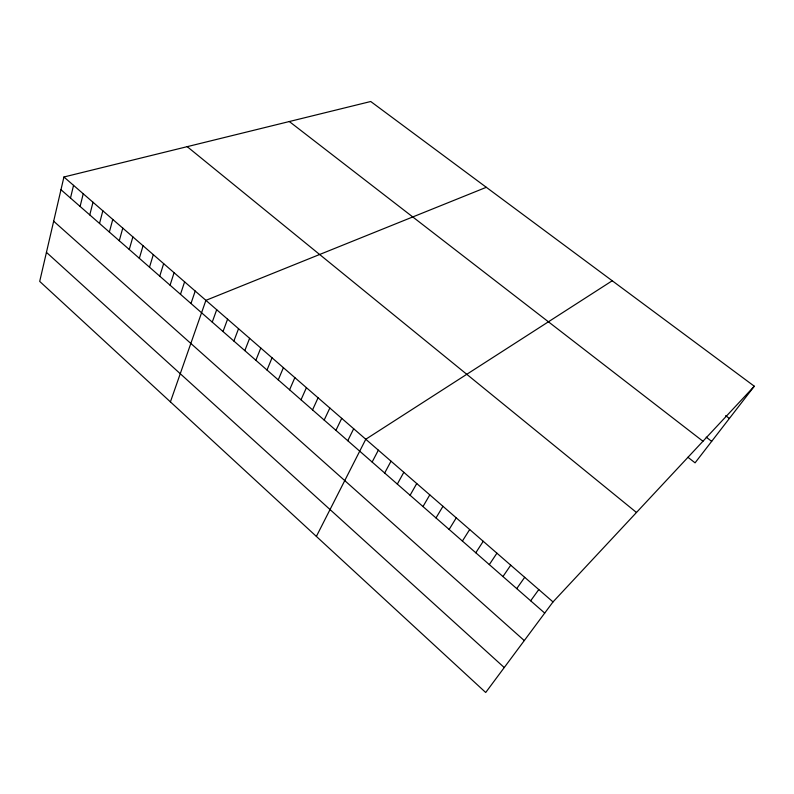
<?xml version="1.0" encoding="UTF-8"?>
<svg xmlns="http://www.w3.org/2000/svg" width="794" height="794" viewBox="0 0 794 794"><rect width="100%" height="100%" fill="white"/><g stroke="black" fill="none" stroke-linecap="round" stroke-linejoin="round"><path stroke-width="1.19" d="M63.927 176.993L39.7 281.404L485.71 692.497L553.011 601.921L754.3 386.221L370.719 101.503L63.927 176.993L553.011 601.921M70.497 198.043L73.544 185.349M80.095 206.45L83.231 193.766M89.772 214.916L92.997 202.252M99.528 223.451L102.843 210.807M109.364 232.056L112.778 219.432M119.279 240.731L122.782 228.126M129.263 249.485L132.876 236.9M139.347 258.298L143.049 245.743M149.5 267.191L153.311 254.656M159.743 276.153L163.653 263.638M170.065 285.195L174.085 272.699M180.486 294.306L184.605 281.84M190.977 303.497L195.215 291.061M170.412 401.883L205.904 300.35L486.305 187.305M212.246 322.106L216.693 309.72M223.015 331.535L227.58 319.178M233.873 341.033L238.547 328.716M244.82 350.62L249.614 338.323M255.867 360.287L260.779 348.03M267.012 370.034L272.044 357.806M278.247 379.869L283.398 367.682M289.582 389.794L294.862 377.636M301.015 399.799L306.415 387.68M312.548 409.893L318.076 397.814M324.18 420.076L329.847 408.027M335.922 430.348L341.718 418.349M347.762 440.72L353.687 428.75M316.379 536.416L365.776 439.251L612.224 280.768M372.138 462.048L378.341 450.168M384.673 473.016L391.015 461.185M397.328 484.092L403.818 472.301M410.101 495.267L416.741 483.536M422.994 506.552L429.792 494.87M436.005 517.946L442.953 506.304M449.136 529.439L456.252 517.857M462.406 541.051L469.681 529.519M475.795 552.773L483.228 541.3M489.312 564.603L496.915 553.19M502.959 576.543L510.731 565.189M516.745 588.612L524.685 577.317M530.66 600.79L538.779 589.565M754.3 386.221L695.068 462.842L687.922 457.265M725.637 415.639L729.368 418.468M706.203 437.147L711.672 441.365M289.324 121.532L702.958 441.246M187.215 146.662L636.48 512.487M60.979 189.716L544.714 613.087M53.664 221.208L524.288 640.579M46.439 252.353L504.25 667.546"/></g></svg>
